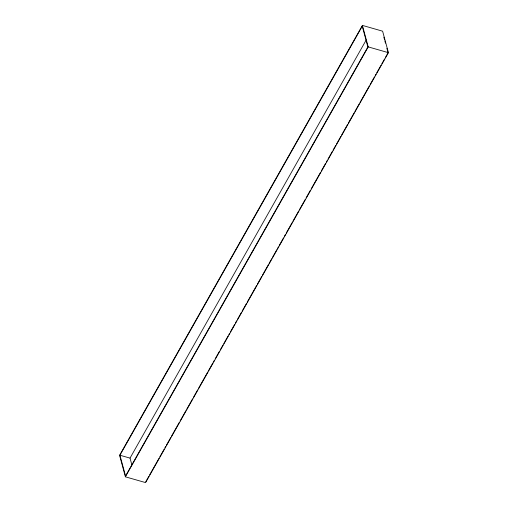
<?xml version="1.0" encoding="UTF-8"?>
<svg xmlns="http://www.w3.org/2000/svg" width="508" height="508" viewBox="0 0 508 508"><rect width="100%" height="100%" fill="white"/><g stroke="black" fill="none" stroke-linecap="round" stroke-linejoin="round"><path stroke-width="0.76" d="M362.407 25.4L119.571 455.32L125.387 476.815L145.593 482.6L388.43 52.68L382.613 31.185L362.407 25.4L368.224 46.895L125.387 476.815M119.926 455.225L362.248 26.226L367.868 46.99L125.546 475.996L119.926 455.225L130.029 458.114L131.839 464.795M130.029 458.114L366.103 40.17M145.752 481.775L148.876 476.25M149.657 474.866L159.023 458.286M159.804 456.908L164.097 449.307M164.878 447.929L165.652 446.545M166.434 445.16L170.726 437.566M171.507 436.181L179.311 422.364M180.092 420.986L185.947 410.623M186.728 409.238L192.576 398.875M193.358 397.497L197.65 389.896M198.431 388.512L207.797 371.932M208.578 370.554L212.871 362.953M213.652 361.575L214.433 360.191M215.214 358.807L219.507 351.212M220.281 349.828L223.018 344.995M223.793 343.611L228.086 336.01M228.867 334.632L229.648 333.248M230.429 331.87L234.721 324.269M235.502 322.885L236.671 320.815M237.452 319.43L241.357 312.522M242.138 311.144L246.431 303.543M247.206 302.165L256.572 285.585M257.353 284.201L261.645 276.6M262.426 275.222L268.281 264.858M269.062 263.474L271.793 258.642M272.574 257.258L276.866 249.657M277.647 248.279L278.428 246.894M279.203 245.516L283.496 237.915M284.277 236.531L285.452 234.461M286.233 233.077L292.081 222.72M292.862 221.336L298.717 210.972M299.498 209.588L305.352 199.231M306.127 197.847L310.42 190.246M311.201 188.868L320.567 172.288M321.348 170.904L325.641 163.303M326.422 161.925L327.203 160.541M327.984 159.163L332.276 151.562M333.058 150.178L335.788 145.345M336.569 143.961L340.862 136.366M341.636 134.982L347.491 124.619M348.272 123.241L354.127 112.878M354.908 111.493L359.2 103.892M359.981 102.514L369.341 85.935M370.122 84.55L374.415 76.956M375.196 75.571L375.977 74.187M376.758 72.809L381.051 65.208M381.832 63.83L384.562 58.992M385.343 57.607L388.074 52.775L386.867 48.323M368.224 46.895L388.43 52.68M383.858 37.198L384.461 39.421M384.861 40.907L385.464 43.129"/></g></svg>
